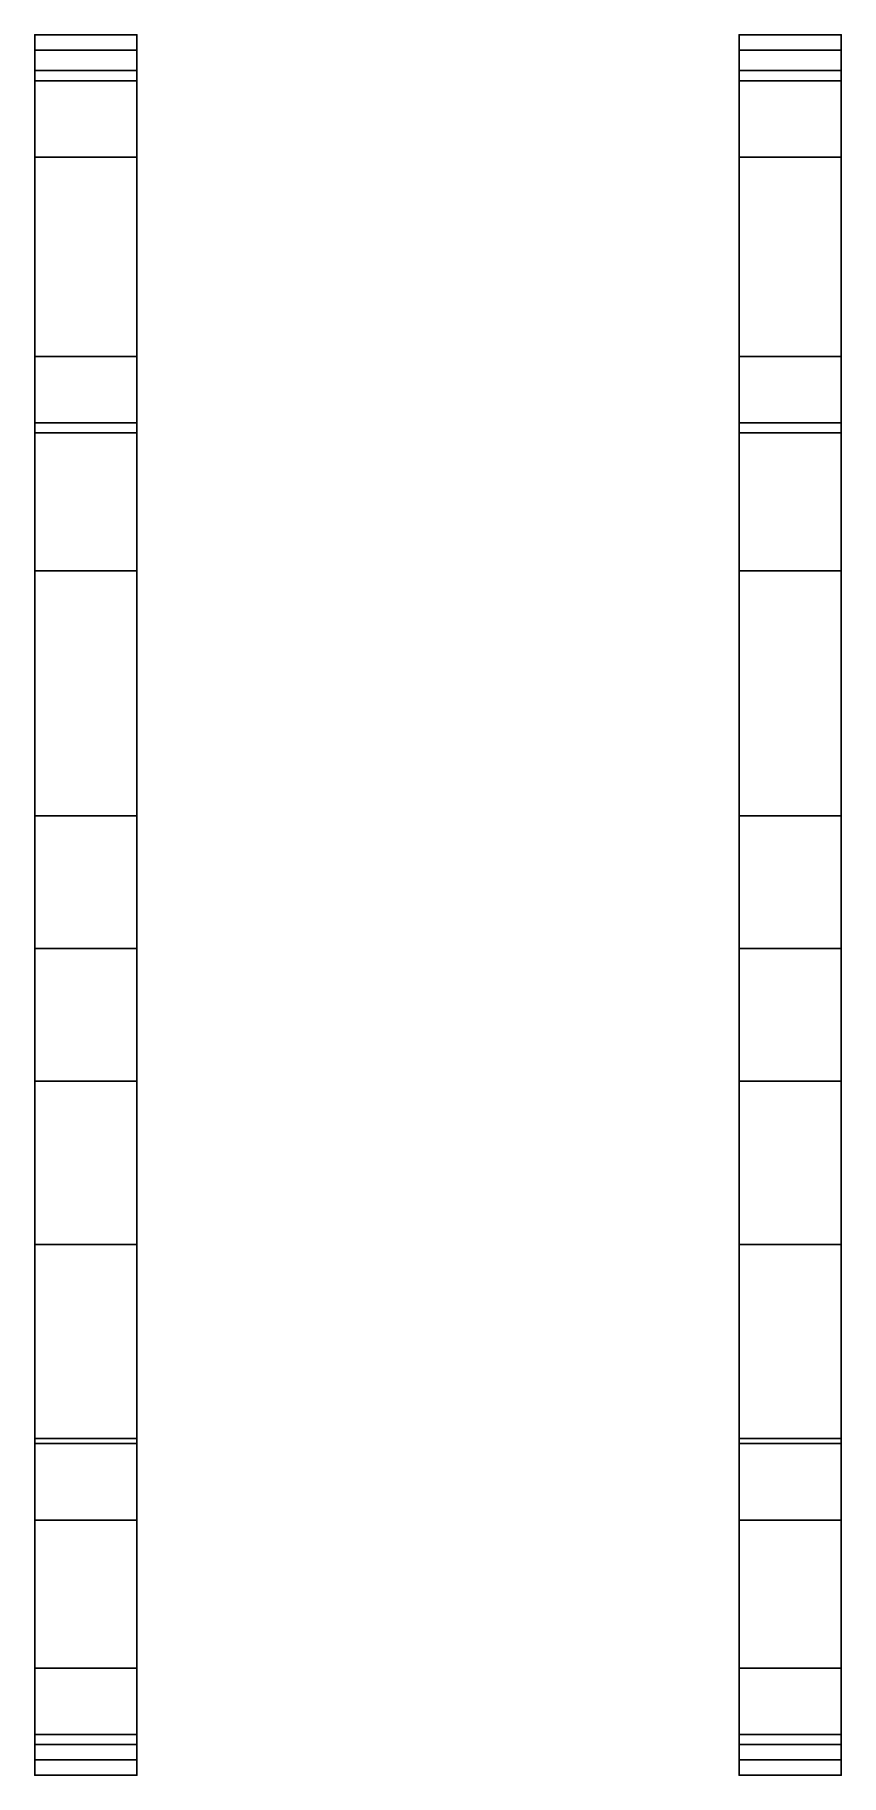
# Model space of a CAD drawing. Extents: x -0.79 to 0.79, y -1.69 to 1.72.
import ezdxf

# ---------------------------------------------------------------- set-up
doc = ezdxf.new("R2010")
doc.units = 0
doc.layers.add('TRACKS', color=3, linetype='CONTINUOUS')

msp = doc.modelspace()

# ---------------------------------------------------------------- linework, layer by layer
at = {"layer": 'TRACKS'}
for points in [[(-0.59, 1.72, 0.58), (-0.59, 1.65, 0.41), (-0.79, 1.65, 0.41), (-0.79, 1.72, 0.58)], [(-0.79, 1.72, 0.58), (-0.79, 1.65, 0.41), (-0.79, 1.63, 0.43), (-0.79, 1.69, 0.58)], [(-0.59, 1.65, 0.75), (-0.59, 1.72, 0.58), (-0.79, 1.72, 0.58), (-0.79, 1.65, 0.75)], [(-0.79, 1.65, 0.75), (-0.79, 1.72, 0.58), (-0.79, 1.69, 0.58), (-0.79, 1.63, 0.73)], [(-0.59, 1.63, 0.43), (-0.59, 1.65, 0.41), (-0.59, 1.72, 0.58), (-0.59, 1.69, 0.58)], [(-0.59, 1.69, 0.58), (-0.59, 1.72, 0.58), (-0.59, 1.65, 0.75), (-0.59, 1.63, 0.73)], [(0.59, 1.65, 0.75), (0.59, 1.72, 0.58), (0.59, 1.69, 0.58), (0.59, 1.63, 0.73)], [(0.79, 1.65, 0.75), (0.79, 1.72, 0.58), (0.59, 1.72, 0.58), (0.59, 1.65, 0.75)], [(0.59, 1.72, 0.58), (0.59, 1.65, 0.41), (0.59, 1.63, 0.43), (0.59, 1.69, 0.58)], [(0.79, 1.72, 0.58), (0.79, 1.65, 0.41), (0.59, 1.65, 0.41), (0.59, 1.72, 0.58)], [(0.79, 1.69, 0.58), (0.79, 1.72, 0.58), (0.79, 1.65, 0.75), (0.79, 1.63, 0.73)], [(0.79, 1.63, 0.43), (0.79, 1.65, 0.41), (0.79, 1.72, 0.58), (0.79, 1.69, 0.58)], [(-0.79, 1.69, 0.58), (-0.79, 1.63, 0.43), (-0.59, 1.63, 0.43), (-0.59, 1.69, 0.58)], [(-0.79, 1.63, 0.73), (-0.79, 1.69, 0.58), (-0.59, 1.69, 0.58), (-0.59, 1.63, 0.73)], [(0.59, 1.63, 0.73), (0.59, 1.69, 0.58), (0.79, 1.69, 0.58), (0.79, 1.63, 0.73)], [(0.59, 1.69, 0.58), (0.59, 1.63, 0.43), (0.79, 1.63, 0.43), (0.79, 1.69, 0.58)], [(-0.59, 1.65, 0.41), (-0.59, 0.96), (-0.79, 0.96), (-0.79, 1.65, 0.41)], [(-0.79, 1.65, 0.41), (-0.79, 0.96), (-0.79, 0.94, 0.03), (-0.79, 1.63, 0.43)], [(-0.79, 1.48, 0.81), (-0.79, 1.65, 0.75), (-0.79, 1.63, 0.73), (-0.79, 1.48, 0.78)], [(-0.59, 1.48, 0.81), (-0.59, 1.65, 0.75), (-0.79, 1.65, 0.75), (-0.79, 1.48, 0.81)], [(-0.59, 0.94, 0.03), (-0.59, 0.96), (-0.59, 1.65, 0.41), (-0.59, 1.63, 0.43)], [(-0.59, 1.63, 0.73), (-0.59, 1.65, 0.75), (-0.59, 1.48, 0.81), (-0.59, 1.48, 0.78)], [(0.79, 1.48, 0.81), (0.79, 1.65, 0.75), (0.59, 1.65, 0.75), (0.59, 1.48, 0.81)], [(0.59, 1.48, 0.81), (0.59, 1.65, 0.75), (0.59, 1.63, 0.73), (0.59, 1.48, 0.78)], [(0.79, 1.65, 0.41), (0.79, 0.96), (0.59, 0.96), (0.59, 1.65, 0.41)], [(0.59, 1.65, 0.41), (0.59, 0.96), (0.59, 0.94, 0.03), (0.59, 1.63, 0.43)], [(0.79, 1.63, 0.73), (0.79, 1.65, 0.75), (0.79, 1.48, 0.81), (0.79, 1.48, 0.78)], [(0.79, 0.94, 0.03), (0.79, 0.96), (0.79, 1.65, 0.41), (0.79, 1.63, 0.43)], [(-0.79, 1.63, 0.43), (-0.79, 0.94, 0.03), (-0.59, 0.94, 0.03), (-0.59, 1.63, 0.43)], [(-0.79, 1.48, 0.78), (-0.79, 1.63, 0.73), (-0.59, 1.63, 0.73), (-0.59, 1.48, 0.78)], [(0.59, 1.48, 0.78), (0.59, 1.63, 0.73), (0.79, 1.63, 0.73), (0.79, 1.48, 0.78)], [(0.59, 1.63, 0.43), (0.59, 0.94, 0.03), (0.79, 0.94, 0.03), (0.79, 1.63, 0.43)], [(-0.79, 1.09, 0.71), (-0.79, 1.48, 0.78), (-0.59, 1.48, 0.78), (-0.59, 1.09, 0.71)], [(-0.79, 1.09, 0.74), (-0.79, 1.48, 0.81), (-0.79, 1.48, 0.78), (-0.79, 1.09, 0.71)], [(-0.59, 1.09, 0.74), (-0.59, 1.48, 0.81), (-0.79, 1.48, 0.81), (-0.79, 1.09, 0.74)], [(-0.59, 1.48, 0.78), (-0.59, 1.48, 0.81), (-0.59, 1.09, 0.74), (-0.59, 1.09, 0.71)], [(0.59, 1.09, 0.74), (0.59, 1.48, 0.81), (0.59, 1.48, 0.78), (0.59, 1.09, 0.71)], [(0.79, 1.09, 0.74), (0.79, 1.48, 0.81), (0.59, 1.48, 0.81), (0.59, 1.09, 0.74)], [(0.59, 1.09, 0.71), (0.59, 1.48, 0.78), (0.79, 1.48, 0.78), (0.79, 1.09, 0.71)], [(0.79, 1.48, 0.78), (0.79, 1.48, 0.81), (0.79, 1.09, 0.74), (0.79, 1.09, 0.71)], [(-0.59, 0.96, 0.72), (-0.59, 1.09, 0.74), (-0.79, 1.09, 0.74), (-0.79, 0.96, 0.72)], [(-0.79, 0.96, 0.72), (-0.79, 1.09, 0.74), (-0.79, 1.09, 0.71), (-0.79, 0.96, 0.69)], [(-0.79, 0.96, 0.69), (-0.79, 1.09, 0.71), (-0.59, 1.09, 0.71), (-0.59, 0.96, 0.69)], [(-0.59, 1.09, 0.71), (-0.59, 1.09, 0.74), (-0.59, 0.96, 0.72), (-0.59, 0.96, 0.69)], [(0.59, 0.96, 0.72), (0.59, 1.09, 0.74), (0.59, 1.09, 0.71), (0.59, 0.96, 0.69)], [(0.79, 0.96, 0.72), (0.79, 1.09, 0.74), (0.59, 1.09, 0.74), (0.59, 0.96, 0.72)], [(0.59, 0.96, 0.69), (0.59, 1.09, 0.71), (0.79, 1.09, 0.71), (0.79, 0.96, 0.69)], [(0.79, 1.09, 0.71), (0.79, 1.09, 0.74), (0.79, 0.96, 0.72), (0.79, 0.96, 0.69)], [(-0.79, 0.96), (-0.79, -1.04), (-0.79, -1.03, 0.03), (-0.79, 0.94, 0.03)], [(-0.59, 0.96), (-0.59, -1.04), (-0.79, -1.04), (-0.79, 0.96)], [(-0.59, 0.67, 0.7), (-0.59, 0.96, 0.72), (-0.79, 0.96, 0.72), (-0.79, 0.67, 0.7)], [(-0.79, 0.67, 0.7), (-0.79, 0.96, 0.72), (-0.79, 0.96, 0.69), (-0.79, 0.67, 0.67)], [(-0.79, 0.67, 0.67), (-0.79, 0.96, 0.69), (-0.59, 0.96, 0.69), (-0.59, 0.67, 0.67)], [(-0.59, -1.03, 0.03), (-0.59, -1.04), (-0.59, 0.96), (-0.59, 0.94, 0.03)], [(-0.59, 0.96, 0.69), (-0.59, 0.96, 0.72), (-0.59, 0.67, 0.7), (-0.59, 0.67, 0.67)], [(0.59, 0.96), (0.59, -1.04), (0.59, -1.03, 0.03), (0.59, 0.94, 0.03)], [(0.79, 0.96), (0.79, -1.04), (0.59, -1.04), (0.59, 0.96)], [(0.79, 0.67, 0.7), (0.79, 0.96, 0.72), (0.59, 0.96, 0.72), (0.59, 0.67, 0.7)], [(0.59, 0.67, 0.7), (0.59, 0.96, 0.72), (0.59, 0.96, 0.69), (0.59, 0.67, 0.67)], [(0.59, 0.67, 0.67), (0.59, 0.96, 0.69), (0.79, 0.96, 0.69), (0.79, 0.67, 0.67)], [(0.79, -1.03, 0.03), (0.79, -1.04), (0.79, 0.96), (0.79, 0.94, 0.03)], [(0.79, 0.96, 0.69), (0.79, 0.96, 0.72), (0.79, 0.67, 0.7), (0.79, 0.67, 0.67)], [(-0.79, 0.94, 0.03), (-0.79, -1.03, 0.03), (-0.59, -1.03, 0.03), (-0.59, 0.94, 0.03)], [(0.59, 0.94, 0.03), (0.59, -1.03, 0.03), (0.79, -1.03, 0.03), (0.79, 0.94, 0.03)], [(-0.59, 0.19, 0.7), (-0.59, 0.67, 0.7), (-0.79, 0.67, 0.7), (-0.79, 0.19, 0.7)], [(-0.79, 0.19, 0.7), (-0.79, 0.67, 0.7), (-0.79, 0.67, 0.67), (-0.79, 0.19, 0.67)], [(-0.79, 0.19, 0.67), (-0.79, 0.67, 0.67), (-0.59, 0.67, 0.67), (-0.59, 0.19, 0.67)], [(-0.59, 0.67, 0.67), (-0.59, 0.67, 0.7), (-0.59, 0.19, 0.7), (-0.59, 0.19, 0.67)], [(0.59, 0.19, 0.7), (0.59, 0.67, 0.7), (0.59, 0.67, 0.67), (0.59, 0.19, 0.67)], [(0.79, 0.19, 0.7), (0.79, 0.67, 0.7), (0.59, 0.67, 0.7), (0.59, 0.19, 0.7)], [(0.59, 0.19, 0.67), (0.59, 0.67, 0.67), (0.79, 0.67, 0.67), (0.79, 0.19, 0.67)], [(0.79, 0.67, 0.67), (0.79, 0.67, 0.7), (0.79, 0.19, 0.7), (0.79, 0.19, 0.67)], [(-0.59, -0.07, 0.71), (-0.59, 0.19, 0.7), (-0.79, 0.19, 0.7), (-0.79, -0.07, 0.71)], [(-0.79, -0.07, 0.71), (-0.79, 0.19, 0.7), (-0.79, 0.19, 0.67), (-0.79, -0.07, 0.68)], [(-0.79, -0.07, 0.68), (-0.79, 0.19, 0.67), (-0.59, 0.19, 0.67), (-0.59, -0.07, 0.68)], [(-0.59, 0.19, 0.67), (-0.59, 0.19, 0.7), (-0.59, -0.07, 0.71), (-0.59, -0.07, 0.68)], [(0.59, -0.07, 0.71), (0.59, 0.19, 0.7), (0.59, 0.19, 0.67), (0.59, -0.07, 0.68)], [(0.79, -0.07, 0.71), (0.79, 0.19, 0.7), (0.59, 0.19, 0.7), (0.59, -0.07, 0.71)], [(0.59, -0.07, 0.68), (0.59, 0.19, 0.67), (0.79, 0.19, 0.67), (0.79, -0.07, 0.68)], [(0.79, 0.19, 0.67), (0.79, 0.19, 0.7), (0.79, -0.07, 0.71), (0.79, -0.07, 0.68)], [(-0.79, -0.33, 0.64), (-0.79, -0.07, 0.68), (-0.59, -0.07, 0.68), (-0.59, -0.33, 0.64)], [(-0.79, -0.33, 0.67), (-0.79, -0.07, 0.71), (-0.79, -0.07, 0.68), (-0.79, -0.33, 0.64)], [(-0.59, -0.33, 0.67), (-0.59, -0.07, 0.71), (-0.79, -0.07, 0.71), (-0.79, -0.33, 0.67)], [(-0.59, -0.07, 0.68), (-0.59, -0.07, 0.71), (-0.59, -0.33, 0.67), (-0.59, -0.33, 0.64)], [(0.79, -0.33, 0.67), (0.79, -0.07, 0.71), (0.59, -0.07, 0.71), (0.59, -0.33, 0.67)], [(0.59, -0.33, 0.64), (0.59, -0.07, 0.68), (0.79, -0.07, 0.68), (0.79, -0.33, 0.64)], [(0.59, -0.33, 0.67), (0.59, -0.07, 0.71), (0.59, -0.07, 0.68), (0.59, -0.33, 0.64)], [(0.79, -0.07, 0.68), (0.79, -0.07, 0.71), (0.79, -0.33, 0.67), (0.79, -0.33, 0.64)], [(-0.79, -0.65, 0.64), (-0.79, -0.33, 0.67), (-0.79, -0.33, 0.64), (-0.79, -0.65, 0.61)], [(-0.59, -0.65, 0.64), (-0.59, -0.33, 0.67), (-0.79, -0.33, 0.67), (-0.79, -0.65, 0.64)], [(-0.79, -0.65, 0.61), (-0.79, -0.33, 0.64), (-0.59, -0.33, 0.64), (-0.59, -0.65, 0.61)], [(-0.59, -0.33, 0.64), (-0.59, -0.33, 0.67), (-0.59, -0.65, 0.64), (-0.59, -0.65, 0.61)], [(0.59, -0.65, 0.64), (0.59, -0.33, 0.67), (0.59, -0.33, 0.64), (0.59, -0.65, 0.61)], [(0.59, -0.65, 0.61), (0.59, -0.33, 0.64), (0.79, -0.33, 0.64), (0.79, -0.65, 0.61)], [(0.79, -0.65, 0.64), (0.79, -0.33, 0.67), (0.59, -0.33, 0.67), (0.59, -0.65, 0.64)], [(0.79, -0.33, 0.64), (0.79, -0.33, 0.67), (0.79, -0.65, 0.64), (0.79, -0.65, 0.61)], [(-0.59, -1.19, 0.64), (-0.59, -0.65, 0.64), (-0.79, -0.65, 0.64), (-0.79, -1.19, 0.64)], [(-0.79, -1.19, 0.64), (-0.79, -0.65, 0.64), (-0.79, -0.65, 0.61), (-0.79, -1.19, 0.61)], [(-0.79, -1.19, 0.61), (-0.79, -0.65, 0.61), (-0.59, -0.65, 0.61), (-0.59, -1.19, 0.61)], [(-0.59, -0.65, 0.61), (-0.59, -0.65, 0.64), (-0.59, -1.19, 0.64), (-0.59, -1.19, 0.61)], [(0.79, -1.19, 0.64), (0.79, -0.65, 0.64), (0.59, -0.65, 0.64), (0.59, -1.19, 0.64)], [(0.59, -1.19, 0.64), (0.59, -0.65, 0.64), (0.59, -0.65, 0.61), (0.59, -1.19, 0.61)], [(0.59, -1.19, 0.61), (0.59, -0.65, 0.61), (0.79, -0.65, 0.61), (0.79, -1.19, 0.61)], [(0.79, -0.65, 0.61), (0.79, -0.65, 0.64), (0.79, -1.19, 0.64), (0.79, -1.19, 0.61)], [(-0.79, -1.04), (-0.79, -1.63, 0.31), (-0.79, -1.61, 0.33), (-0.79, -1.03, 0.03)], [(-0.79, -1.03, 0.03), (-0.79, -1.61, 0.33), (-0.59, -1.61, 0.33), (-0.59, -1.03, 0.03)], [(-0.59, -1.04), (-0.59, -1.63, 0.31), (-0.79, -1.63, 0.31), (-0.79, -1.04)], [(-0.59, -1.61, 0.33), (-0.59, -1.63, 0.31), (-0.59, -1.04), (-0.59, -1.03, 0.03)], [(0.59, -1.04), (0.59, -1.63, 0.31), (0.59, -1.61, 0.33), (0.59, -1.03, 0.03)], [(0.59, -1.03, 0.03), (0.59, -1.61, 0.33), (0.79, -1.61, 0.33), (0.79, -1.03, 0.03)], [(0.79, -1.04), (0.79, -1.63, 0.31), (0.59, -1.63, 0.31), (0.59, -1.04)], [(0.79, -1.61, 0.33), (0.79, -1.63, 0.31), (0.79, -1.04), (0.79, -1.03, 0.03)], [(-0.59, -1.48, 0.67), (-0.59, -1.19, 0.64), (-0.79, -1.19, 0.64), (-0.79, -1.48, 0.67)], [(-0.79, -1.48, 0.67), (-0.79, -1.19, 0.64), (-0.79, -1.19, 0.61), (-0.79, -1.48, 0.64)], [(-0.79, -1.48, 0.64), (-0.79, -1.19, 0.61), (-0.59, -1.19, 0.61), (-0.59, -1.48, 0.64)], [(-0.59, -1.19, 0.61), (-0.59, -1.19, 0.64), (-0.59, -1.48, 0.67), (-0.59, -1.48, 0.64)], [(0.59, -1.48, 0.67), (0.59, -1.19, 0.64), (0.59, -1.19, 0.61), (0.59, -1.48, 0.64)], [(0.79, -1.48, 0.67), (0.79, -1.19, 0.64), (0.59, -1.19, 0.64), (0.59, -1.48, 0.67)], [(0.59, -1.48, 0.64), (0.59, -1.19, 0.61), (0.79, -1.19, 0.61), (0.79, -1.48, 0.64)], [(0.79, -1.19, 0.61), (0.79, -1.19, 0.64), (0.79, -1.48, 0.67), (0.79, -1.48, 0.64)], [(-0.59, -1.63, 0.61), (-0.59, -1.48, 0.67), (-0.79, -1.48, 0.67), (-0.79, -1.63, 0.61)], [(-0.79, -1.63, 0.61), (-0.79, -1.48, 0.67), (-0.79, -1.48, 0.64), (-0.79, -1.61, 0.59)], [(-0.79, -1.61, 0.59), (-0.79, -1.48, 0.64), (-0.59, -1.48, 0.64), (-0.59, -1.61, 0.59)], [(-0.59, -1.48, 0.64), (-0.59, -1.48, 0.67), (-0.59, -1.63, 0.61), (-0.59, -1.61, 0.59)], [(0.59, -1.63, 0.61), (0.59, -1.48, 0.67), (0.59, -1.48, 0.64), (0.59, -1.61, 0.59)], [(0.79, -1.63, 0.61), (0.79, -1.48, 0.67), (0.59, -1.48, 0.67), (0.59, -1.63, 0.61)], [(0.59, -1.61, 0.59), (0.59, -1.48, 0.64), (0.79, -1.48, 0.64), (0.79, -1.61, 0.59)], [(0.79, -1.48, 0.64), (0.79, -1.48, 0.67), (0.79, -1.63, 0.61), (0.79, -1.61, 0.59)], [(-0.79, -1.69, 0.46), (-0.79, -1.63, 0.61), (-0.79, -1.61, 0.59), (-0.79, -1.66, 0.46)], [(-0.79, -1.66, 0.46), (-0.79, -1.61, 0.59), (-0.59, -1.61, 0.59), (-0.59, -1.66, 0.46)], [(-0.79, -1.63, 0.31), (-0.79, -1.69, 0.46), (-0.79, -1.66, 0.46), (-0.79, -1.61, 0.33)], [(-0.79, -1.61, 0.33), (-0.79, -1.66, 0.46), (-0.59, -1.66, 0.46), (-0.59, -1.61, 0.33)], [(-0.59, -1.69, 0.46), (-0.59, -1.63, 0.61), (-0.79, -1.63, 0.61), (-0.79, -1.69, 0.46)], [(-0.59, -1.63, 0.31), (-0.59, -1.69, 0.46), (-0.79, -1.69, 0.46), (-0.79, -1.63, 0.31)], [(-0.59, -1.61, 0.59), (-0.59, -1.63, 0.61), (-0.59, -1.69, 0.46), (-0.59, -1.66, 0.46)], [(-0.59, -1.66, 0.46), (-0.59, -1.69, 0.46), (-0.59, -1.63, 0.31), (-0.59, -1.61, 0.33)], [(0.59, -1.61, 0.33), (0.59, -1.66, 0.46), (0.79, -1.66, 0.46), (0.79, -1.61, 0.33)], [(0.59, -1.63, 0.31), (0.59, -1.69, 0.46), (0.59, -1.66, 0.46), (0.59, -1.61, 0.33)], [(0.59, -1.66, 0.46), (0.59, -1.61, 0.59), (0.79, -1.61, 0.59), (0.79, -1.66, 0.46)], [(0.59, -1.69, 0.46), (0.59, -1.63, 0.61), (0.59, -1.61, 0.59), (0.59, -1.66, 0.46)], [(0.79, -1.63, 0.31), (0.79, -1.69, 0.46), (0.59, -1.69, 0.46), (0.59, -1.63, 0.31)], [(0.79, -1.69, 0.46), (0.79, -1.63, 0.61), (0.59, -1.63, 0.61), (0.59, -1.69, 0.46)], [(0.79, -1.66, 0.46), (0.79, -1.69, 0.46), (0.79, -1.63, 0.31), (0.79, -1.61, 0.33)], [(0.79, -1.61, 0.59), (0.79, -1.63, 0.61), (0.79, -1.69, 0.46), (0.79, -1.66, 0.46)]]:
    msp.add_3dface(points, dxfattribs=at)

doc.saveas('drawing.dxf')
